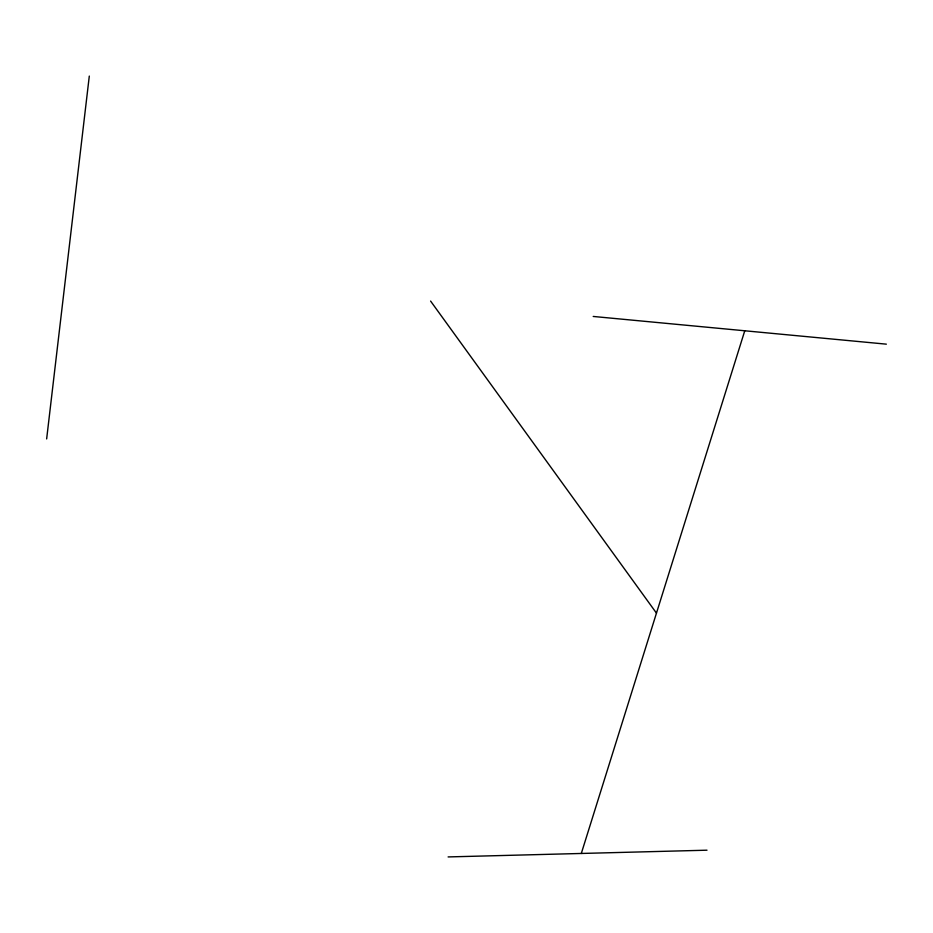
<?xml version="1.0" encoding="UTF-8"?>
<svg xmlns="http://www.w3.org/2000/svg" width="933" height="933" viewBox="0 0 933 933"><rect width="100%" height="100%" fill="white"/><g stroke="black" fill="none" stroke-linecap="round" stroke-linejoin="round"><path stroke-width="1.4" d="M46.65 438.93L89.3 76.074M581.306 853.462L744.767 330.783M448.108 856.926L707.004 850.196M593.213 316.45L886.35 344.16M430.591 301.067L656.47 613.133"/></g></svg>
